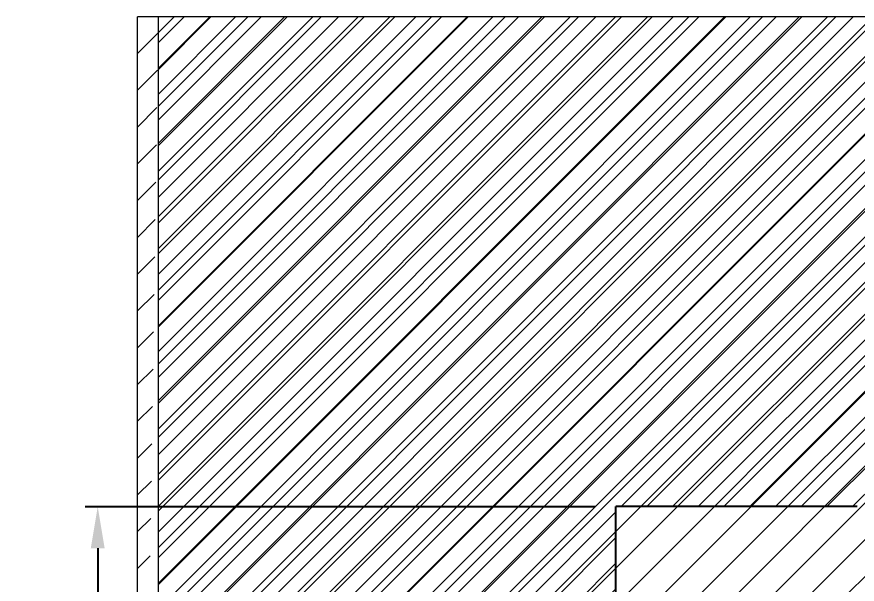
# Model space of a CAD drawing. Header units: millimetres. Extents: x 0 to 16115, y -10 to 11340.
# Drawn here: x 9452 to 11472, y 5071 to 6435 of the extents above; entities that cross this region are included whole.
import ezdxf

# ---------------------------------------------------------------- set-up
doc = ezdxf.new("R2010")
doc.units = ezdxf.units.MM
doc.header["$MEASUREMENT"] = 0
doc.linetypes.add('HIDDEN', pattern=[9.525, 6.35, -3.175])
doc.layers.get('0').update_dxf_attribs({"lineweight": 25})
for name, color, linetype, lineweight in [('D', 3, 'Continuous', 13), ('DIM', 3, 'Continuous', 9), ('H', 2, 'HIDDEN', 15), ('S', 4, 'Continuous', 15)]:
    doc.layers.add(name, color=color, linetype=linetype, lineweight=lineweight)
doc.styles.add('STU25', font='isocp2.shx')
doc.dimstyles.new('STU25', dxfattribs={"dimscale": 50, "dimtxt": 2.5, "dimasz": 2, "dimexe": 0.6, "dimexo": 1, "dimgap": 1, "dimtad": 1, "dimdsep": 46, "dimtxsty": 'STU25', "dimcen": 2, "dimazin": 2, "dimtfac": 1, "dimtmove": 0, "dimatfit": 3, "dimfxl": 0, "dimtolj": 1, "dimtzin": 0, "dimarcsym": 0})

# ---------------------------------------------------------------- blocks, each defined once
blk = doc.blocks.new('*D19')
at = {"layer": 'D', "color": 0, "lineweight": -2}
for p, q in [((10842.1, 5257.7), (9616.4, 5257.7)), ((9646.4, 5157.7), (9646.4, 3284.7)), ((10411.4, 3184.7), (9616.4, 3184.7))]:
    blk.add_line(p, q, dxfattribs=at)
at = {"layer": 'D', "color": 0}
for points in [[(9663, 5157.7), (9629.7, 5157.7), (9646.4, 5257.7)], [(9629.7, 3284.7), (9663, 3284.7), (9646.4, 3184.7)]]:
    blk.add_solid(points, dxfattribs=at)
at = {"layer": 'Defpoints', "color": 0}
for p in [(10892.1, 5257.7), (9646.4, 3184.7), (10461.4, 3184.7)]:
    blk.add_point(p, dxfattribs=at)
at = {"layer": 'D', "color": 0, "insert": (9533.9, 4221.2), "char_height": 125, "attachment_point": 5, "rotation": 90, "style": 'STU25'}
blk.add_mtext('\\A1;2073', dxfattribs=at)

msp = doc.modelspace()

# ---------------------------------------------------------------- hatches: boundary and pattern name
at = {"layer": 'DIM'}
h = msp.add_hatch(dxfattribs=at)
h.set_pattern_fill('ANSI31', color=256, scale=350, style=0)
h.set_pattern_definition([(45, (-19440.55, -2318.325), (-30.93592, 30.93592), [])])
h.paths.add_polyline_path([(10892.148, 5257.746), (10892.148, 3184.746), (10461.363, 3184.746), (10461.363, 4971.681), (9792.148, 4971.681), (9792.148, 6434.746), (13732.148, 6434.746), (13732.148, 4971.681), (13062.932, 4971.681), (13062.932, 3184.746), (12632.148, 3184.746), (12632.148, 5257.746)])
edge = h.paths.add_edge_path(flags=16)
edge.add_line((12632.148, 3207.746), (12632.148, 3184.746))
edge.add_line((10892.148, 3207.746), (10892.148, 3184.746))
at = {"layer": 'H', "ltscale": 5}
h = msp.add_hatch(dxfattribs=at)
h.set_pattern_fill('ANSI31', color=256, scale=500, style=0)
h.set_pattern_definition([(45, (5042.114, 20650.17), (-44.19417, 44.19417), [])])
edge = h.paths.add_edge_path(flags=16)
edge.add_line((13782.148, 6434.746), (13732.148, 6434.746))
edge.add_line((13782.148, 6434.746), (13732.148, 6434.746))
edge = h.paths.add_edge_path()
edge.add_line((13782.148, 6434.746), (13732.148, 6434.746))
edge.add_line((13782.148, 6434.746), (13732.148, 6434.746))
edge.add_line((9792.148, 3184.746), (9792.148, 6434.746))
edge.add_line((9742.148, 3134.746), (9742.148, 6434.746))
edge.add_line((9792.148, 3184.746), (13732.148, 3184.746))
edge.add_line((9742.148, 3134.746), (13782.148, 3134.746))
edge.add_line((13782.148, 6434.746), (13732.148, 6434.746))
edge.add_line((13732.148, 5184.746), (13732.148, 5194.746))
edge.add_line((13732.148, 3184.746), (13732.148, 6434.746))
edge.add_line((13782.148, 3134.746), (13782.148, 6434.746))

# ---------------------------------------------------------------- linework, layer by layer
for p in [(11472.148, 5257.746), (10892.148, 3557.746)]:
    msp.add_line(p, (10892.148, 5257.746))
at = {"layer": 'S', "linetype": 'Continuous'}
for p, q in [((9742.148, 3134.746), (9742.148, 6434.746)), ((13782.148, 6434.746), (9742.148, 6434.746)), ((9792.148, 3184.746), (9792.148, 6434.746))]:
    msp.add_line(p, q, dxfattribs=at)

# ---------------------------------------------------------------- dimensions: what is measured, and where the dimension line sits
at = {"layer": 'D'}
dim = msp.add_linear_dim(base=(9646.355, 3184.746), p1=(10892.148, 5257.746), p2=(10461.363, 3184.746), angle=90, dimstyle='STU25', dxfattribs=at)
dim.commit()
dim.dimension.update_dxf_attribs({"geometry": '*D19', "text_midpoint": (9646.355, 4221.246), "dimtype": 160})

doc.saveas('drawing.dxf')
